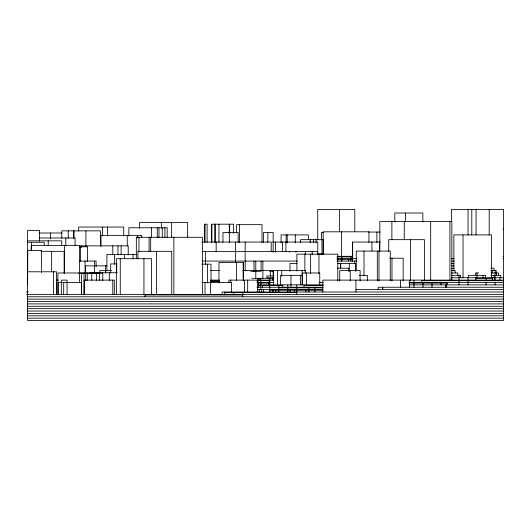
<?xml version="1.0" encoding="UTF-8"?>
<svg xmlns="http://www.w3.org/2000/svg" width="530" height="530" viewBox="0 0 530 530"><rect width="100%" height="100%" fill="white"/><g stroke="black" fill="none" stroke-linecap="round" stroke-linejoin="round"><path stroke-width="0.79" d="M502.983 229.192L503.5 229.192M368.33 232.047L380.116 232.047M323.817 232.518L321.418 232.518L321.418 239.931M39.107 232.995L61.904 232.995M39.578 237.99L75.074 237.99L75.074 245.383M323.691 239.659L300.636 239.659L300.636 242.833M27.606 240.845L61.718 240.845L61.718 245.681M201.831 242.038L271.214 242.038L271.214 251.558M272.692 242.038L317.788 242.038L317.788 254.731M380.52 242.038L352.523 242.038L352.523 258.514M27.606 242.276L44.262 242.276L44.262 245.516M79.301 246.794L87.589 246.794L87.589 261.621M27.606 250.365L41.585 250.365L41.585 272.546M41.035 251.319L64.13 251.319L64.13 273.467M202.142 251.558L317.788 251.558M317.549 253.936L323.87 253.936M136.72 254.413L106.914 254.413L106.914 270.757M337.61 256.315L352.47 256.315M502.983 256.315L503.5 256.315M336.974 256.911L352.516 256.911M389.623 258.216L403.171 258.216L403.171 280.873M336.974 258.693L356.491 258.693M451.447 258.693L454.117 258.693M502.983 258.693L503.5 258.693M336.974 259.289L352.602 259.289M79.473 261.071L96.089 261.071L96.089 266.623M202.241 261.071L297.217 261.071M336.961 261.071L356.657 261.071M451.659 261.071L454.117 261.071M297.224 263.456L289.97 263.456L289.97 271.386M337.597 263.456L355.617 263.456L355.617 271.386M451.633 263.456L454.117 263.456M117.031 263.927L110.684 263.927L110.684 272.983M201.837 264.165L211.019 264.165L211.019 283M107.034 265.835L85.569 265.835L85.569 272.97M451.633 265.835L454.117 265.835M337.226 268.213L348.72 268.213L348.72 271.386M451.62 268.213L454.117 268.213M490.82 268.213L494.066 268.213L494.066 270.591M111.432 270.591L99.839 270.591L99.839 273.063M210.417 270.591L219.367 270.591M242.786 270.591L305.333 270.591L305.333 272.97M451.494 270.591L455.171 270.591L455.171 272.97M490.84 270.591L496.266 270.591L496.266 272.97M250.71 271.307L261.098 271.307L261.098 261.071M269.651 271.307L273.586 271.307M27.606 271.784L56.524 271.784L56.524 294.389M90.073 272.731L117.229 272.731M451.494 272.97L457.814 272.97L457.814 275.348M478.656 272.97L475.675 272.97L475.675 275.348M490.886 272.97L498.558 272.97L498.558 275.348M78.493 273.208L102.197 273.208M302.557 275.348L280.589 275.348L280.589 284.868M359.267 275.348L367.336 275.348L367.336 280.9M451.58 275.348L460.537 275.348L460.537 277.733M490.946 275.348L500.784 275.348L500.784 277.733M273.884 275.945L266.901 275.945L266.901 277.733L273.95 277.733M503.5 277.733L451.587 277.733L451.587 280.112M251.816 278.323L272.433 278.323M475.854 278.323L492.37 278.323M259.077 279.038L257.56 279.038L257.56 278.323M56.074 280.112L58.353 280.112M210.417 280.112L219.367 280.112M273.685 280.112L228.933 280.112L228.933 282.49M503.5 280.112L322.79 280.112L322.79 292.01M257.143 280.701L269.803 280.701M421.86 280.701L503.5 280.701M210.761 281.059L219.023 281.059M257.043 281.059L258.693 281.059M210.688 281.298L219.526 281.298M210.761 281.417L219.023 281.417M201.917 282.49L231.398 282.49L231.398 292.01M256.997 282.49L273.811 282.49M318.974 282.49L323.393 282.49M409.061 282.49L503.5 282.49M258.501 283.086L269.174 283.086M409.061 283.086L447.466 283.086M27.606 284.868L27.765 250.365M258.501 284.868L323.393 284.868M409.014 284.868L503.5 284.868M258.494 285.465L282.722 285.465M304.094 285.465L323.048 285.465M256.997 287.247L323.048 287.247M503.5 287.247L378.155 287.247L378.155 289.625M278.813 287.843L323.048 287.843M257.514 289.625L323.048 289.625M355.928 289.625L503.5 289.625M269.803 290.221L323.048 290.221M26.5 292.01L28.136 292.01M503.5 292.01L222.13 292.01L222.13 294.389M224.746 292.6L296.833 292.6M26.5 294.389L503.5 294.389M145.088 294.978L242.766 294.978M27.606 296.767L503.5 296.767M27.606 299.145L503.5 299.145M27.606 301.524L503.5 301.524M27.606 303.902L503.5 303.902M27.606 306.287L503.5 306.287M27.606 308.665L503.5 308.665M27.606 311.044L503.5 311.044M27.606 313.422L503.5 313.422M27.606 315.8L503.5 315.8M27.606 318.179L503.5 318.179M499.923 277.733L499.923 280.112M496.583 272.97L496.583 275.348M495.08 270.591L495.08 280.112M495.08 282.49L495.08 284.868M494.596 277.733L494.596 280.112M494.033 275.348L494.033 277.733M492.337 270.591L492.337 272.97M492.37 277.733L492.37 280.112M491.449 277.733L491.449 234.903L453.879 234.903L453.879 271.141M489.197 209.436L489.197 234.942M486.07 278.323L486.07 280.112M486.07 282.49L486.07 284.868M485.546 277.733L485.546 275.348L468.447 275.348L468.447 277.733M483.062 275.348L483.062 277.733M477.053 272.97L477.053 277.733M476.053 209.436L476.053 234.942M475.854 277.733L475.854 280.112M471.793 209.436L471.793 234.942M468.03 209.436L468.03 234.942M468.043 277.733L468.043 280.112M468.043 280.701L468.043 284.868M463.028 234.903L463.028 277.733M459.033 275.348L459.033 280.112M459.033 280.701L459.033 284.868M451.851 280.112L451.851 221.573L379.838 221.573L379.838 251.253M451.447 221.778L451.447 209.436L503.5 209.436L503.5 320.564L27.606 320.564L27.606 230.378L39.505 230.378L39.578 241.276M449.917 221.573L449.917 280.112M447.062 282.49L447.062 284.868M446.505 284.868L446.505 287.247M445.518 284.868L445.518 287.247M441.013 283.086L441.013 284.868M432.003 283.086L432.003 287.247M430.678 221.573L430.678 280.112M424.47 280.84L424.47 239.659L388.742 239.659L388.742 251.187M422.986 283.086L422.986 287.247M422.867 221.997L422.867 213.007L394.797 213.007L394.797 221.997M421.86 280.112L421.86 282.49M413.976 280.112L413.976 282.49M413.976 283.086L413.976 287.247M410.386 239.659L410.386 280.84M409.564 280.112L409.564 287.247M405.516 213.007L405.516 221.997M404.264 221.573L404.264 239.712M400.481 280.112L400.481 287.247M391.981 258.216L391.981 280.873M391.875 221.573L391.875 239.712M390.272 280.834L390.272 251.081L356.253 251.081L356.253 270.916M382.759 287.247L382.759 289.625M382.441 287.247L382.441 289.625M379.52 242.038L379.52 251.101M379.01 251.081L379.01 280.834M377.32 251.081L377.32 280.834M376.896 232.047L376.896 242.561M371.934 242.038L371.934 251.101M368.94 242.429L368.94 231.809L323.148 231.809L323.148 254.678M364.011 251.081L364.011 275.878M360.108 280.9L360.108 270.591L339.743 270.591L339.743 280.9M355.928 280.112L355.928 292.01M354.789 231.789L354.789 209.436L317.728 209.436L317.728 240.07M354.63 261.071L354.63 263.456M352.642 242.038L352.642 258.514M352.602 258.693L352.602 261.071M352.417 258.693L352.417 261.071M350.9 256.911L350.9 258.693M350.9 259.289L350.9 261.071M350.25 270.591L350.25 280.9M349.263 263.456L349.263 271.386M348.627 259.289L348.627 261.071M341.89 256.911L341.89 258.693M341.89 259.289L341.89 261.071M341.625 231.809L341.625 256.315M341.287 259.289L341.287 261.071M340.73 263.456L340.73 268.213M340.571 263.456L340.571 268.213M339.531 209.436L339.531 231.789M337.789 280.873L337.789 254.175L296.886 254.175L296.886 271.161M323.393 239.659L323.393 253.936M321.982 239.659L321.982 253.936M319.749 284.868L319.749 272.97L302.61 272.97L302.557 284.868M318.974 254.175L318.974 273.593M316.072 239.659L316.072 242.833M314.86 287.843L314.86 289.625M314.86 290.221L314.86 292.01M313.608 239.659L313.608 242.833M312.21 251.558L312.21 254.731M310.441 254.175L310.441 273.593M310.209 239.659L310.209 242.833M308.891 287.843L308.891 289.625M308.891 290.221L308.891 292.01M308.361 239.659L308.361 234.903L281.099 234.903L281.099 242.833M306.499 272.97L306.499 284.868M305.843 290.221L305.843 292.01M305.346 251.558L305.346 254.731M304.863 254.175L304.863 271.161M304.094 284.868L304.094 287.247M302.1 270.591L302.1 284.868M300.616 275.348L300.616 284.868M296.833 284.868L296.833 287.247M296.833 287.843L296.833 289.625M296.833 290.221L296.793 294.389M295.985 251.558L295.985 252.267M295.283 234.903L295.283 242.833M294.561 290.221L294.561 292.01M290.977 275.348L290.977 287.247M290.096 290.221L290.096 292.01M289.625 251.558L289.625 252.267M287.823 284.868L287.823 287.247M287.823 287.843L287.823 289.625M287.823 290.221L287.823 292.01M287.207 234.903L287.207 242.833M286.134 234.903L286.134 242.833M285.928 242.038L285.928 251.558M282.722 284.868L282.722 287.247M282.543 242.038L282.543 251.558M281.702 270.591L281.702 276.143M278.813 285.465L278.813 289.625M278.813 290.221L278.813 292.01M277.601 270.591L277.601 284.868M275.812 290.221L275.812 292.01M275.467 242.038L275.467 252.267M273.46 270.591L273.46 284.868M273.155 252.214L273.155 232.518L263.39 232.518L263.39 242.369M273.155 271.082L273.155 276.004M273.003 289.625L273.003 292.01M272.433 277.733L272.433 280.112M272.447 289.625L272.447 292.01M270.307 270.591L270.307 276.143M269.803 278.323L269.803 284.868M269.803 285.465L269.803 292.01M269.174 280.112L269.174 282.49M268.909 282.49L268.909 284.868M268.677 282.49L268.677 284.868M267.849 232.518L267.849 242.369M263.357 289.625L263.357 292.01M262.867 261.071L262.867 278.323M262.622 285.465L262.622 287.247M262.005 242.554L262.005 224.667L236.552 224.667L236.552 232.796M261.27 289.625L261.27 292.01M260.793 278.323L260.793 280.112M260.793 280.701L260.793 282.49M260.793 283.086L260.793 284.868M260.793 285.465L260.793 289.625M259.25 289.625L259.25 292.01M258.958 278.323L258.958 280.112M258.488 282.49L258.488 287.247M258.388 278.323L258.388 280.112M257.375 280.112L257.375 292.01M255.791 261.071L255.791 278.323M254.022 261.071L254.022 271.307M247.676 280.112L247.676 292.01M245.171 242.038L245.171 270.591M244.562 280.112L244.562 292.01M243.436 280.536L243.436 262.502L218.956 262.502L218.956 282.993M243.164 262.502L243.164 280.536M242.766 292.6L242.766 296.767M239.421 224.667L239.421 242.554M238.169 242.369L238.169 232.518L222.958 232.518L222.958 242.369M236.592 262.502L236.592 280.536M235.631 242.038L235.631 262.661M233.756 292.6L233.756 294.389M233.631 233.279L233.631 224.19L211.622 224.19L211.622 242.369M230.802 280.112L230.802 282.49M229.709 224.19L229.709 233.279M229.318 232.518L229.318 242.369M229.251 224.19L229.251 233.279M224.746 292.01L224.746 294.389M218.936 224.19L218.936 242.369M216.16 242.038L216.16 251.558M215.505 224.19L215.505 242.369M214.696 224.19L214.696 242.369M212.629 281.059L212.629 281.417M211.881 224.19L211.881 242.369M211.444 281.059L211.444 281.417M210.615 282.49L210.615 294.389M207.515 264.165L207.515 283M207.104 242.369L207.104 224.19L204.772 224.19L204.772 242.369M205.541 251.558L205.541 264.245M205.017 282.49L205.017 294.389M204.858 224.19L204.858 242.369M202.374 294.389L202.374 237.281L136.343 237.281L136.343 258.799M187.627 237.36L187.627 222.527L139.542 222.527L139.542 228.298M173.867 237.281L173.867 294.389M171.733 294.389L171.733 251.319L137.926 251.319L137.926 258.633M171.627 222.527L171.627 237.36M167.175 237.553L167.175 227.761L128.863 227.761L128.863 235.916M164.909 227.761L164.909 237.553M162.266 227.761L162.266 237.553M161.352 222.527L161.352 228.298M158.974 227.761L158.974 237.553M157.251 227.761L157.251 237.553M156.443 251.319L156.443 294.389M151.58 227.761L151.58 237.553M151.514 294.389L151.514 258.693L116.368 258.693L116.368 294.389M150.686 237.281L150.686 251.346M149.102 237.281L149.102 251.346M145.088 294.389L145.088 296.767M143.941 258.693L143.941 294.389M141.729 237.851L141.729 235.373L100.998 235.373L100.998 246.112M138.966 237.281L138.966 251.346M137.694 235.373L137.694 237.851M137.33 235.373L137.33 237.851M133.05 254.413L133.05 258.501M128.227 254.89L128.227 245.847L79.811 245.847L79.811 247.49M127.26 235.373L127.26 246.112M124.603 254.413L124.603 258.501M123.709 235.976L123.709 227.045L78.685 227.045L78.685 231.106M121.138 245.847L121.138 254.89M120.27 258.693L120.27 294.389M117.951 245.847L117.951 254.89M116.719 263.927L116.719 272.983M114.573 254.413L114.573 264.218M114.308 294.389L114.308 280.112L84.23 280.112L84.23 294.389M112.791 245.847L112.791 254.89M112.791 280.112L112.791 294.389M109.293 272.731L109.293 280.754M107.51 227.045L107.51 235.976M105.768 270.591L105.768 273.063M105.437 265.835L105.437 271.386M102.78 272.731L102.78 280.754M102.588 227.045L102.588 235.976M100.422 246.37L100.422 230.855L61.805 230.855L61.805 238.208M99.574 280.383L99.574 272.97L57.896 272.97L57.896 294.389M96.639 272.97L96.639 280.383M94.506 261.071L94.506 266.623M94.453 265.835L94.453 272.97M91.776 272.97L91.776 280.383M87.205 272.97L87.205 280.383M85.92 230.855L85.92 246.37M85.674 272.97L85.674 280.383M85.058 261.071L85.058 272.97M84.018 272.97L84.018 294.389M81.62 245.847L81.62 247.49M81.587 272.97L81.587 294.389M81.521 294.389L81.521 282.49L58.201 282.49L58.201 294.389M80.6 246.794L80.6 261.621M79.473 282.854L79.473 245.37L31.197 245.37L31.197 250.332M74.054 230.855L74.054 238.208M73.385 230.855L73.385 238.208M68.231 230.855L68.231 238.208M67.052 294.389L67.052 280.112L61.321 280.112L61.321 294.389M65.799 237.99L65.799 245.383M64.534 245.37L64.534 273.493M63.686 282.49L63.686 294.389M56.471 282.49L56.471 294.389M53.444 271.784L53.444 294.389M51.648 251.319L51.648 271.824M50.615 232.995L50.615 238.619M48.217 240.845L48.217 245.681M31.462 242.276L31.462 250.379"/></g></svg>
